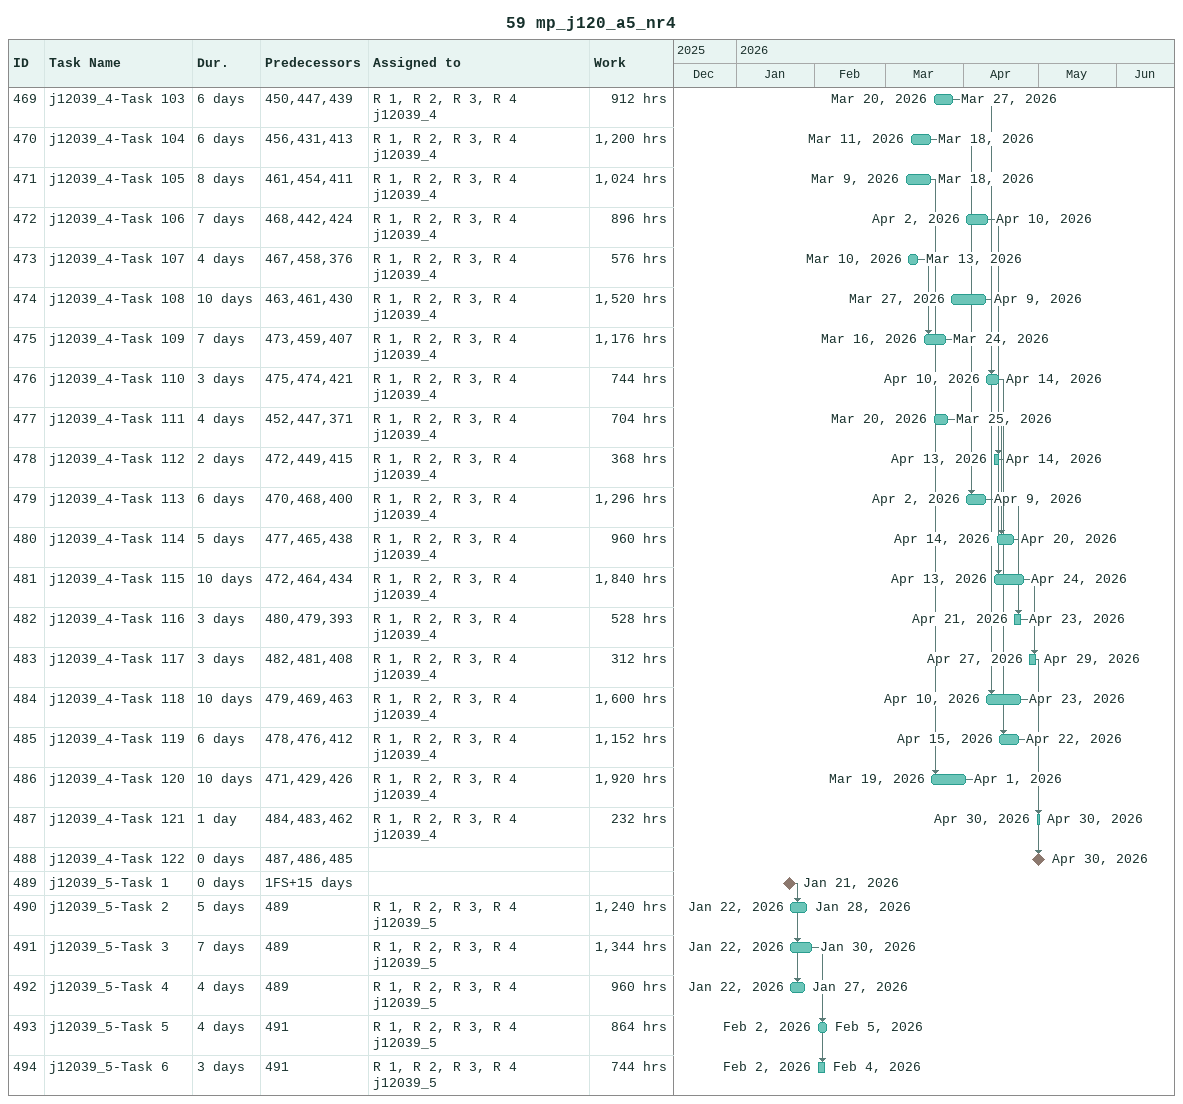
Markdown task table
59 mp_j120_a5_nr4

| ID | Task | Duration | Start | Finish | Predecessors | Resources | Work (h) |
|---|---|---|---|---|---|---|---|
| 469 | j12039_4-Task 103 | 6d | 2026-03-20 | 2026-03-27 | 450, 447, 439 | R 1, R 2, R 3, R 4 j12039_4 | 912 |
| 470 | j12039_4-Task 104 | 6d | 2026-03-11 | 2026-03-18 | 456, 431, 413 | R 1, R 2, R 3, R 4 j12039_4 | 1200 |
| 471 | j12039_4-Task 105 | 8d | 2026-03-09 | 2026-03-18 | 461, 454, 411 | R 1, R 2, R 3, R 4 j12039_4 | 1024 |
| 472 | j12039_4-Task 106 | 7d | 2026-04-02 | 2026-04-10 | 468, 442, 424 | R 1, R 2, R 3, R 4 j12039_4 | 896 |
| 473 | j12039_4-Task 107 | 4d | 2026-03-10 | 2026-03-13 | 467, 458, 376 | R 1, R 2, R 3, R 4 j12039_4 | 576 |
| 474 | j12039_4-Task 108 | 10d | 2026-03-27 | 2026-04-09 | 463, 461, 430 | R 1, R 2, R 3, R 4 j12039_4 | 1520 |
| 475 | j12039_4-Task 109 | 7d | 2026-03-16 | 2026-03-24 | 473, 459, 407 | R 1, R 2, R 3, R 4 j12039_4 | 1176 |
| 476 | j12039_4-Task 110 | 3d | 2026-04-10 | 2026-04-14 | 475, 474, 421 | R 1, R 2, R 3, R 4 j12039_4 | 744 |
| 477 | j12039_4-Task 111 | 4d | 2026-03-20 | 2026-03-25 | 452, 447, 371 | R 1, R 2, R 3, R 4 j12039_4 | 704 |
| 478 | j12039_4-Task 112 | 2d | 2026-04-13 | 2026-04-14 | 472, 449, 415 | R 1, R 2, R 3, R 4 j12039_4 | 368 |
| 479 | j12039_4-Task 113 | 6d | 2026-04-02 | 2026-04-09 | 470, 468, 400 | R 1, R 2, R 3, R 4 j12039_4 | 1296 |
| 480 | j12039_4-Task 114 | 5d | 2026-04-14 | 2026-04-20 | 477, 465, 438 | R 1, R 2, R 3, R 4 j12039_4 | 960 |
| 481 | j12039_4-Task 115 | 10d | 2026-04-13 | 2026-04-24 | 472, 464, 434 | R 1, R 2, R 3, R 4 j12039_4 | 1840 |
| 482 | j12039_4-Task 116 | 3d | 2026-04-21 | 2026-04-23 | 480, 479, 393 | R 1, R 2, R 3, R 4 j12039_4 | 528 |
| 483 | j12039_4-Task 117 | 3d | 2026-04-27 | 2026-04-29 | 482, 481, 408 | R 1, R 2, R 3, R 4 j12039_4 | 312 |
| 484 | j12039_4-Task 118 | 10d | 2026-04-10 | 2026-04-23 | 479, 469, 463 | R 1, R 2, R 3, R 4 j12039_4 | 1600 |
| 485 | j12039_4-Task 119 | 6d | 2026-04-15 | 2026-04-22 | 478, 476, 412 | R 1, R 2, R 3, R 4 j12039_4 | 1152 |
| 486 | j12039_4-Task 120 | 10d | 2026-03-19 | 2026-04-01 | 471, 429, 426 | R 1, R 2, R 3, R 4 j12039_4 | 1920 |
| 487 | j12039_4-Task 121 | 1d | 2026-04-30 | 2026-04-30 | 484, 483, 462 | R 1, R 2, R 3, R 4 j12039_4 | 232 |
| 488 | j12039_4-Task 122 | 0d | 2026-04-30 | 2026-04-30 | 487, 486, 485 |  |  |
| 489 | j12039_5-Task 1 | 0d | 2026-01-21 | 2026-01-21 | 1FS+15d |  |  |
| 490 | j12039_5-Task 2 | 5d | 2026-01-22 | 2026-01-28 | 489 | R 1, R 2, R 3, R 4 j12039_5 | 1240 |
| 491 | j12039_5-Task 3 | 7d | 2026-01-22 | 2026-01-30 | 489 | R 1, R 2, R 3, R 4 j12039_5 | 1344 |
| 492 | j12039_5-Task 4 | 4d | 2026-01-22 | 2026-01-27 | 489 | R 1, R 2, R 3, R 4 j12039_5 | 960 |
| 493 | j12039_5-Task 5 | 4d | 2026-02-02 | 2026-02-05 | 491 | R 1, R 2, R 3, R 4 j12039_5 | 864 |
| 494 | j12039_5-Task 6 | 3d | 2026-02-02 | 2026-02-04 | 491 | R 1, R 2, R 3, R 4 j12039_5 | 744 |
